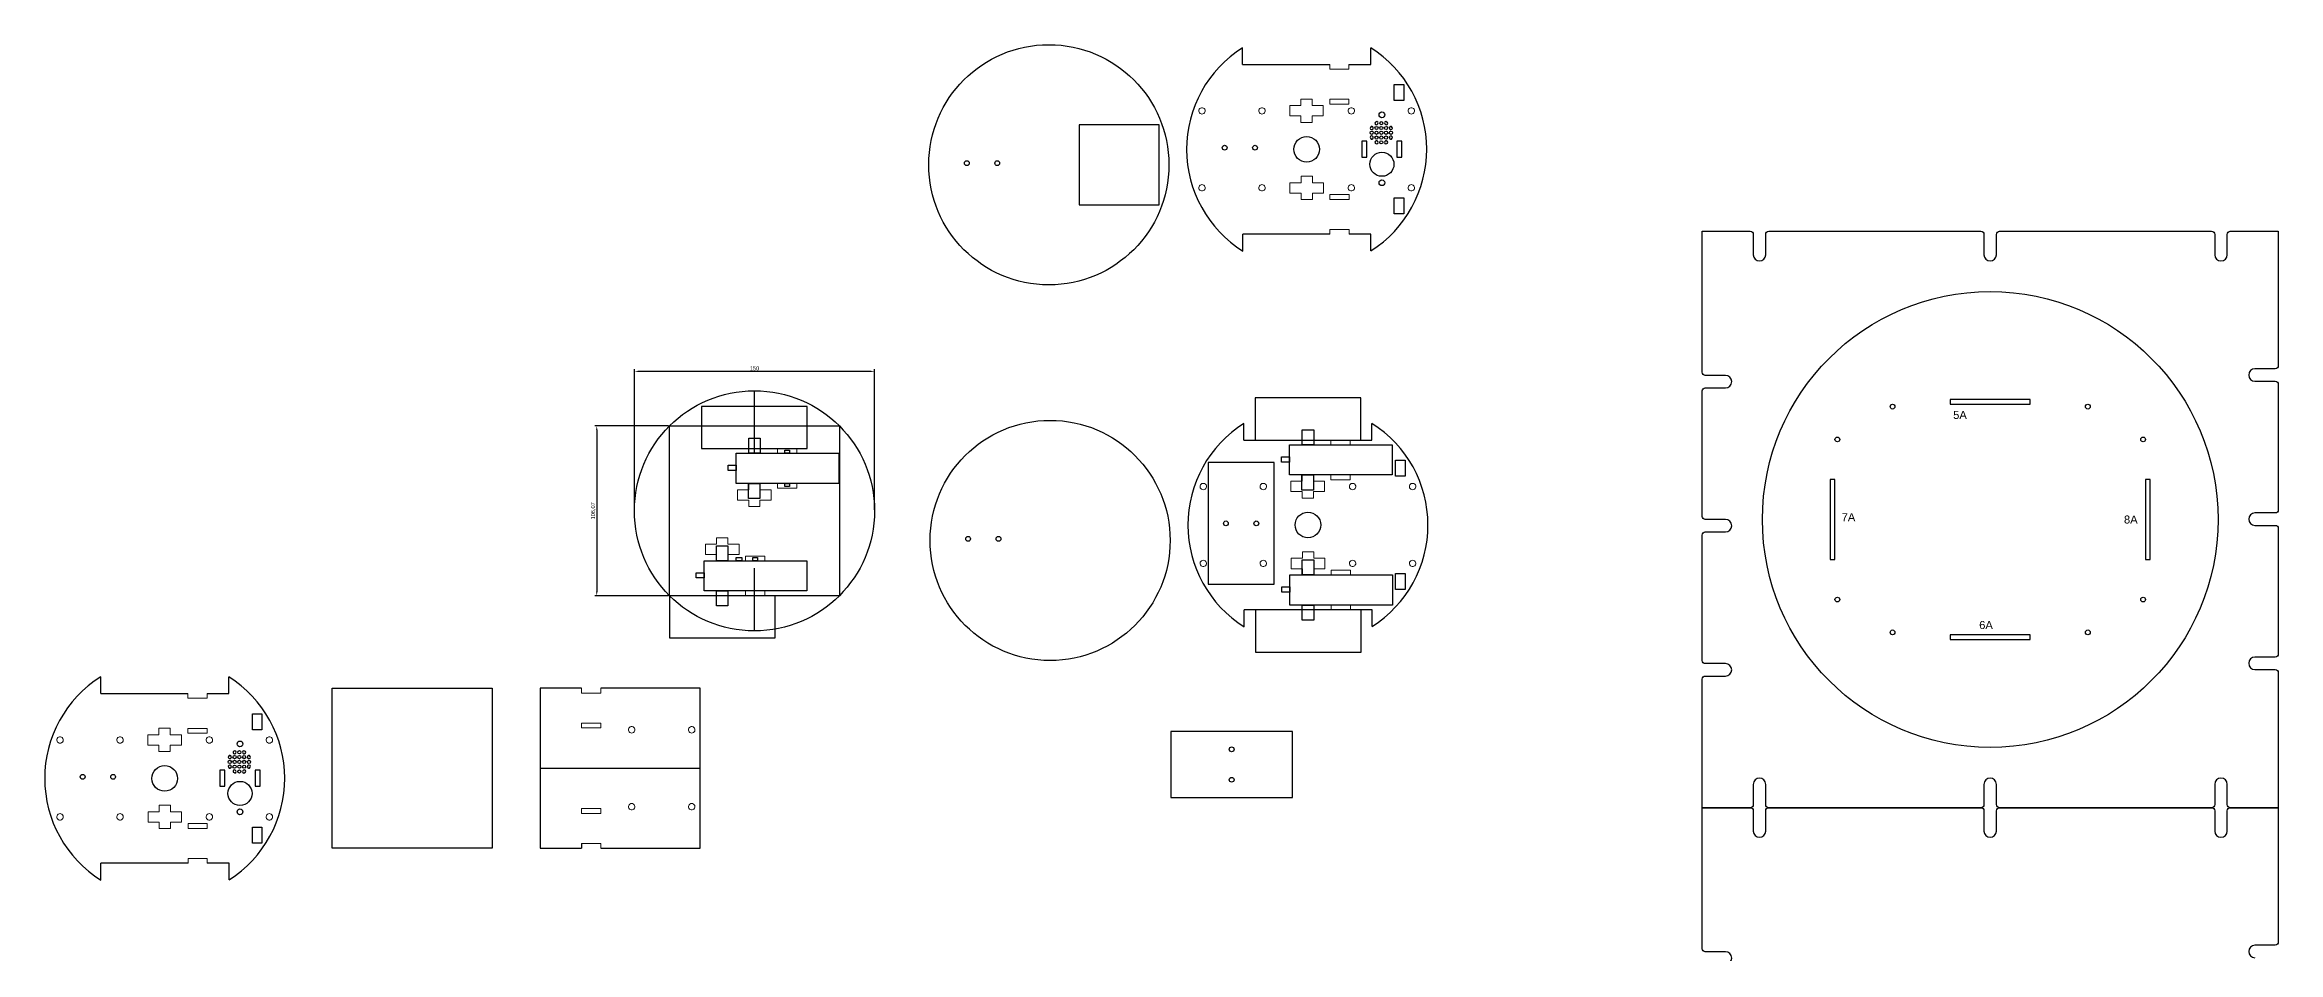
# Model space of a CAD drawing. Header units: millimetres. Extents: x -427 to 3453, y -1931 to 1921.
# Drawn here: x 1275 to 2671, y -840 to -273 of the extents above; entities that cross this region are included whole.
import ezdxf

# ---------------------------------------------------------------- set-up
doc = ezdxf.new("R2010")
doc.units = ezdxf.units.MM
doc.layers.add('corte', color=1, linetype='Continuous')
doc.layers.add('Layer 1', color=7, linetype='Continuous')
doc.styles.get("Standard").update_dxf_attribs({"font": 'arial.ttf'})
doc.dimstyles.new('ISO-25', dxfattribs={"dimtxt": 2.5, "dimasz": 2.5, "dimexe": 1.25, "dimexo": 0.625, "dimtad": 1, "dimtxsty": 'Standard', "dimcen": 2.5, "dimadec": 0, "dimazin": 0, "dimtfac": 1, "dimtmove": 0, "dimatfit": 3, "dimfxl": 1, "dimarcsym": 0})

# ---------------------------------------------------------------- blocks, each defined once
blk = doc.blocks.new('*D17')
at = {"color": 0, "lineweight": -2, "transparency": 16777216}
for p, q in [((1643.6, -563.9), (1643.6, -476.1)), ((1791.1, -477.4), (1646.1, -477.4)), ((1793.6, -563.9), (1793.6, -476.1))]:
    blk.add_line(p, q, dxfattribs=at)
at = {"color": 0, "transparency": 16777216}
for points in [[(1646.1, -477), (1646.1, -477.8), (1643.6, -477.4)], [(1791.1, -477), (1791.1, -477.8), (1793.6, -477.4)]]:
    blk.add_solid(points, dxfattribs=at)
at = {"layer": 'Defpoints', "color": 0, "transparency": 16777216}
for p in [(1643.6, -477.4), (1643.6, -564.5), (1793.6, -564.5)]:
    blk.add_point(p, dxfattribs=at)
at = {"color": 0, "transparency": 16777216, "insert": (1718.6, -475.5), "char_height": 2.5, "attachment_point": 5}
blk.add_mtext('150', dxfattribs=at)
blk = doc.blocks.new('*D18')
at = {"color": 0, "lineweight": -2, "transparency": 16777216}
for p, q in [((1664.9, -511.5), (1618.8, -511.5)), ((1620, -514), (1620, -615)), ((1664.9, -617.5), (1618.8, -617.5))]:
    blk.add_line(p, q, dxfattribs=at)
at = {"color": 0, "transparency": 16777216}
for points in [[(1619.6, -514), (1620.5, -514), (1620, -511.5)], [(1619.6, -615), (1620.5, -615), (1620, -617.5)]]:
    blk.add_solid(points, dxfattribs=at)
at = {"layer": 'Defpoints', "color": 0, "transparency": 16777216}
for p in [(1665.5, -511.5), (1620, -617.5), (1665.5, -617.5)]:
    blk.add_point(p, dxfattribs=at)
at = {"color": 0, "transparency": 16777216, "insert": (1617.9, -564.5), "char_height": 2.5, "attachment_point": 5, "rotation": 90}
blk.add_mtext('106,07', dxfattribs=at)

msp = doc.modelspace()

# ---------------------------------------------------------------- linework, layer by layer
at = {"color": 242, "true_color": 0xcd2027}
for p, q in [((1718.562, -528.592), (1718.562, -489.501)), ((1718.562, -639.501), (1718.562, -600.411)), ((1584.692, -725.297), (1684.692, -725.297))]:
    msp.add_line(p, q, dxfattribs=at)
for points in [[(2023.558, -285.687), (2023.558, -275.277)], [(2103.558, -285.687), (2103.558, -275.277)], [(2023.558, -285.687), (2077.949, -285.687)], [(2089.979, -285.687), (2103.558, -285.687)], [(2116.282, -285.687), (2116.591, -285.687)], [(2118.326, -308.328), (2118.326, -298.328), (2124.326, -298.328), (2124.326, -308.328), (2118.326, -308.328)], [(1921.461, -323.367), (1921.461, -373.367), (1971.461, -373.367), (1971.461, -323.367), (1921.461, -323.367)], [(2118.326, -379.112), (2118.326, -369.112), (2124.326, -369.112), (2124.326, -379.112), (2118.326, -379.112)], [(2023.733, -402.273), (2023.733, -391.753)], [(2078.125, -391.753), (2023.733, -391.753)], [(2103.733, -391.753), (2090.154, -391.753)], [(2103.733, -402.052), (2103.733, -391.753)], [(1665.529, -617.534), (1665.529, -511.468), (1771.595, -511.468), (1771.595, -617.534), (1665.529, -617.534)], [(2024.355, -520.314), (2024.355, -509.904)], [(2104.355, -520.314), (2104.355, -509.904)], [(2024.355, -520.314), (2104.355, -520.314)], [(2119.123, -542.955), (2119.123, -532.955), (2125.123, -532.955), (2125.123, -542.955), (2119.123, -542.955)], [(2119.123, -613.739), (2119.123, -603.739), (2125.123, -603.739), (2125.123, -613.739), (2119.123, -613.739)], [(2024.53, -636.9), (2024.53, -626.38)], [(2104.53, -626.38), (2024.53, -626.38)], [(2104.53, -636.679), (2104.53, -626.38)], [(1310.097, -678.606), (1310.097, -668.196)], [(1390.097, -678.606), (1390.097, -668.196)], [(1310.097, -678.606), (1364.488, -678.606)], [(1376.518, -678.606), (1390.097, -678.606)], [(1402.821, -678.606), (1403.13, -678.606)], [(1404.865, -701.247), (1404.865, -691.247), (1410.865, -691.247), (1410.865, -701.247), (1404.865, -701.247)], [(1404.865, -772.031), (1404.865, -762.031), (1410.865, -762.031), (1410.865, -772.031), (1404.865, -772.031)], [(1364.664, -784.672), (1310.272, -784.672)], [(1310.272, -795.192), (1310.272, -784.672)], [(1390.272, -784.672), (1376.693, -784.672)], [(1390.272, -794.971), (1390.272, -784.672)]]:
    msp.add_lwpolyline(points, dxfattribs=at)
at = {"color": 240, "true_color": 0xed1f24}
for points in [[(2098.093, -343.617), (2101.193, -343.617), (2101.193, -333.617), (2098.093, -333.617), (2098.093, -343.617)], [(2119.993, -343.617), (2123.093, -343.617), (2123.093, -333.617), (2119.993, -333.617), (2119.993, -343.617)], [(1384.632, -736.535), (1387.732, -736.535), (1387.732, -726.535), (1384.632, -726.535), (1384.632, -736.535)], [(1406.532, -736.535), (1409.632, -736.535), (1409.632, -726.535), (1406.532, -726.535), (1406.532, -736.535)]]:
    msp.add_lwpolyline(points, dxfattribs=at)
at = {"color": 240, "linetype": 'ByBlock', "true_color": 0xed1f24}
for points in [[(2103.809, -324.466, 0.0430951), (2103.232, -325.62, 2.73390075)], [(2103.232, -331.149, 0.0430951), (2103.809, -332.303, 2.73390075)], [(2107.44, -321.413, 0.0430951), (2106.285, -321.99, 2.73390075)], [(2106.285, -334.779, 0.0430951), (2107.44, -335.356, 2.73390075)], [(2114.123, -321.99, 0.0430951), (2112.969, -321.413, 2.73390075)], [(2112.969, -335.356, 0.0430951), (2114.123, -334.779, 2.73390075)], [(2117.176, -325.62, 0.0430951), (2116.599, -324.466, 2.73390075)], [(2116.599, -332.303, 0.0430951), (2117.176, -331.149, 2.73390075)], [(1390.348, -717.385, 0.0430951), (1389.771, -718.539, 2.73390075)], [(1389.771, -724.068, 0.0430951), (1390.348, -725.222, 2.73390075)], [(1393.979, -714.331, 0.0430951), (1392.824, -714.909, 2.73390075)], [(1400.662, -714.909, 0.0430951), (1399.508, -714.331, 2.73390075)], [(1403.715, -718.539, 0.0430951), (1403.138, -717.385, 2.73390075)], [(1403.138, -725.222, 0.0430951), (1403.715, -724.068, 2.73390075)], [(1392.824, -727.698, 0.0430951), (1393.979, -728.275, 2.73390075)], [(1399.508, -728.275, 0.0430951), (1400.662, -727.698, 2.73390075)]]:
    msp.add_lwpolyline(points, format="xyb", close=True, dxfattribs=at)
at = {"color": 240, "true_color": 0xed1f24}
for points in [[(2640.638, -749.928), (2670.638, -749.928), (2640.638, -749.928, -0.41421356), (2638.692, -747.982), (2638.692, -735.333, 1), (2630.908, -735.333), (2630.908, -747.982, -0.41421356), (2628.962, -749.928), (2496.476, -749.928, -0.41421356), (2494.53, -747.982), (2494.53, -735.333, 1), (2486.746, -735.333), (2486.746, -747.982, -0.41421356), (2484.8, -749.928), (2352.314, -749.928, -0.41421356), (2350.368, -747.982), (2350.368, -735.333, 1), (2342.584, -735.333), (2342.584, -747.982, -0.41421356), (2340.638, -749.928), (2310.638, -749.928), (2310.638, -669.658, -0.41421356), (2312.584, -667.712), (2325.233, -667.712, 1), (2325.233, -659.928), (2312.584, -659.928, -0.41421356), (2310.638, -657.982), (2310.638, -579.658, -0.41421356), (2312.584, -577.712), (2325.233, -577.712, 1), (2325.233, -569.928), (2312.584, -569.928, -0.41421356), (2310.638, -567.982), (2310.638, -489.658, -0.41421356), (2312.584, -487.712), (2325.233, -487.712, 1), (2325.233, -479.928), (2312.584, -479.928, -0.41421356), (2310.638, -477.982), (2310.638, -389.928), (2340.638, -389.928, -0.41421356), (2342.584, -391.874), (2342.584, -404.523, 1), (2350.368, -404.523), (2350.368, -391.874, -0.41421356), (2352.314, -389.928), (2484.8, -389.928, -0.41421356), (2486.746, -391.874), (2486.746, -404.523, 1), (2494.53, -404.523), (2494.53, -391.874, -0.41421356), (2496.476, -389.928), (2628.962, -389.928, -0.41421356), (2630.908, -391.874), (2630.908, -404.523, 1), (2638.692, -404.523), (2638.692, -391.874, -0.41421356), (2640.638, -389.928), (2670.638, -389.928), (2670.638, -473.877, -0.41421356), (2668.692, -475.823), (2656.043, -475.823, 1), (2656.043, -483.607), (2668.692, -483.607, -0.41421356), (2670.638, -485.553), (2670.638, -563.877, -0.41421356), (2668.692, -565.823), (2656.043, -565.823, 1), (2656.043, -573.607), (2668.692, -573.607, -0.41421356), (2670.638, -575.553), (2670.638, -653.877, -0.41421356), (2668.692, -655.823), (2656.043, -655.823, 1), (2656.043, -663.607), (2668.692, -663.607, -0.41421356), (2670.638, -665.553), (2670.638, -749.928)], [(2325.233, -847.712, 1), (2325.233, -839.928), (2312.584, -839.928, -0.41421356), (2310.638, -837.982), (2310.638, -749.928), (2340.638, -749.928, -0.41421356), (2342.584, -751.874), (2342.584, -764.523, 1), (2350.368, -764.523), (2350.368, -751.874, -0.41421356), (2352.314, -749.928), (2484.8, -749.928, -0.41421356), (2486.746, -751.874), (2486.746, -764.523, 1), (2494.53, -764.523), (2494.53, -751.874, -0.41421356), (2496.476, -749.928), (2628.962, -749.928, -0.41421356), (2630.908, -751.874), (2630.908, -764.523, 1), (2638.692, -764.523), (2638.692, -751.874, -0.41421356), (2640.638, -749.928), (2670.638, -749.928), (2670.638, -833.877, -0.41421356), (2668.692, -835.823), (2656.043, -835.823, 1), (2656.043, -843.607)]]:
    msp.add_lwpolyline(points, format="xyb", dxfattribs=at)
for points in [[(1685.562, -499.293), (1685.562, -525.593), (1751.562, -525.593), (1751.562, -499.293), (1685.562, -499.293)], [(2031.355, -494.014), (2031.355, -520.314), (2097.355, -520.314), (2097.355, -494.014), (2031.355, -494.014)], [(2064.355, -523.312), (2060.755, -523.312), (2060.755, -513.912), (2067.955, -513.912), (2067.955, -523.312), (2060.755, -523.312)], [(1707.087, -547.392), (1707.087, -528.592), (1771.287, -528.592), (1771.287, -547.392), (1707.087, -547.392)], [(1718.562, -528.592), (1714.962, -528.592), (1714.962, -519.192), (1722.162, -519.192), (1722.162, -528.592), (1714.962, -528.592)], [(1738.987, -526.592), (1740.487, -526.592), (1740.487, -528.592), (1737.487, -528.592), (1737.487, -526.592), (1740.487, -526.592)], [(2052.879, -542.112), (2052.879, -523.312), (2117.079, -523.312), (2117.079, -542.112), (2052.879, -542.112)], [(1702.087, -537.992), (1702.087, -536.005), (1707.087, -536.005), (1707.087, -539.296), (1702.087, -539.296), (1702.087, -537.992)], [(2047.879, -532.712), (2047.879, -530.726), (2052.879, -530.726), (2052.879, -534.017), (2047.879, -534.017), (2047.879, -532.712)], [(2064.179, -542.112), (2067.779, -542.112), (2067.779, -551.512), (2060.579, -551.512), (2060.579, -542.112), (2067.779, -542.112)], [(1718.387, -547.392), (1721.987, -547.392), (1721.987, -556.792), (1714.787, -556.792), (1714.787, -547.392), (1721.987, -547.392)], [(1738.987, -547.392), (1740.487, -547.392), (1740.487, -549.392), (1737.487, -549.392), (1737.487, -547.392), (1740.487, -547.392)], [(1687.054, -614.536), (1687.054, -595.736), (1751.254, -595.736), (1751.254, -614.536), (1687.054, -614.536)], [(1698.354, -586.336), (1701.954, -586.336), (1701.954, -595.736), (1694.754, -595.736), (1694.754, -586.336), (1701.954, -586.336)], [(1710.604, -593.736), (1710.604, -595.736), (1707.104, -595.736), (1707.104, -593.736), (1710.604, -593.736)], [(1718.954, -593.736), (1720.454, -593.736), (1720.454, -595.736), (1717.454, -595.736), (1717.454, -593.736), (1720.454, -593.736)], [(2064.355, -595.181), (2067.955, -595.181), (2067.955, -604.581), (2060.755, -604.581), (2060.755, -595.181), (2067.955, -595.181)], [(1682.054, -605.136), (1682.054, -603.149), (1687.054, -603.149), (1687.054, -606.44), (1682.054, -606.44), (1682.054, -605.136)], [(2048.055, -613.981), (2048.055, -611.995), (2053.055, -611.995), (2053.055, -615.285), (2048.055, -615.285), (2048.055, -613.981)], [(2053.055, -623.381), (2053.055, -604.581), (2117.255, -604.581), (2117.255, -623.381), (2053.055, -623.381)], [(1665.529, -617.534), (1665.529, -643.834), (1731.529, -643.834), (1731.529, -617.534), (1665.529, -617.534)], [(1698.354, -614.536), (1701.954, -614.536), (1701.954, -623.936), (1694.754, -623.936), (1694.754, -614.536), (1701.954, -614.536)], [(2031.53, -626.38), (2031.53, -652.68), (2097.53, -652.68), (2097.53, -626.38), (2031.53, -626.38)], [(2064.355, -623.381), (2067.955, -623.381), (2067.955, -632.781), (2060.755, -632.781), (2060.755, -623.381), (2067.955, -623.381)]]:
    msp.add_lwpolyline(points)
at = {"color": 5}
for points in [[(2465.638, -494.928), (2465.638, -497.928), (2515.638, -497.928), (2515.638, -494.928), (2465.638, -494.928)], [(2043.211, -610.351), (2043.211, -534.351), (2002.011, -534.351), (2002.011, -610.351), (2043.211, -610.351)], [(2393.638, -594.928), (2393.638, -544.928), (2390.638, -544.928), (2390.638, -594.928), (2393.638, -594.928)], [(2587.638, -544.928), (2587.638, -594.928), (2590.638, -594.928), (2590.638, -544.928), (2587.638, -544.928)], [(2515.638, -644.928), (2515.638, -641.928), (2465.638, -641.928), (2465.638, -644.928), (2515.638, -644.928)], [(2054.702, -702.37), (1978.702, -702.37), (1978.702, -743.57), (2054.702, -743.57), (2054.702, -702.37)]]:
    msp.add_lwpolyline(points, dxfattribs=at)
at = {"color": 242, "true_color": 0xcd2027}
msp.add_lwpolyline([(1454.661, -675.297), (1554.661, -675.297), (1554.661, -775.297), (1454.661, -775.297)], close=True, dxfattribs=at)
for centre, radius in [((1902.471, -348.367), 75), ((2063.558, -338.72), 8), ((1718.562, -564.501), 75), ((1903.269, -582.993), 75), ((2064.355, -573.347), 8), ((1350.097, -731.639), 8)]:
    msp.add_circle(centre, radius, dxfattribs=at)
at = {"color": 240, "true_color": 0xed1f24}
for centre, radius in [((2110.593, -317.17), 1.8), ((2104.204, -328.385), 1), ((2107.204, -325.385), 1), ((2107.204, -328.385), 1), ((2107.204, -331.385), 1), ((2110.204, -322.385), 1), ((2110.204, -325.385), 1), ((2110.204, -328.385), 1), ((2110.204, -331.385), 1), ((2110.204, -334.385), 1), ((2113.204, -325.385), 1), ((2113.204, -328.385), 1), ((2113.204, -331.385), 1), ((2116.204, -328.385), 1), ((1851.228, -347.371), 1.5), ((1870.228, -347.371), 1.5), ((2012.314, -337.725), 1.5), ((2031.314, -337.725), 1.5), ((2110.593, -359.602), 1.8), ((2013.111, -572.351), 1.5), ((2032.111, -572.351), 1.5), ((1852.025, -581.998), 1.5), ((1871.025, -581.998), 1.5), ((1397.132, -710.088), 1.8), ((1390.743, -721.303), 1), ((1393.743, -718.303), 1), ((1393.743, -721.303), 1), ((1393.743, -724.303), 1), ((1396.743, -715.303), 1), ((1396.743, -718.303), 1), ((1396.743, -721.303), 1), ((1396.743, -724.303), 1), ((1399.743, -718.303), 1), ((1399.743, -721.303), 1), ((1399.743, -724.303), 1), ((1402.743, -721.303), 1), ((2016.702, -713.47), 1.5), ((1298.853, -730.644), 1.5), ((1317.853, -730.644), 1.5), ((1396.743, -727.303), 1), ((2016.702, -732.47), 1.5), ((1397.132, -752.52), 1.8)]:
    msp.add_circle(centre, radius, dxfattribs=at)
at = {"color": 240, "linetype": 'ByBlock', "true_color": 0xed1f24}
for centre in [(2110.593, -348.066), (1397.132, -740.985)]:
    msp.add_circle(centre, 7.5, dxfattribs=at)
at = {"color": 5}
for centre, radius in [((2490.638, -569.928), 142.344), ((2429.638, -499.428), 1.5), ((2551.638, -499.428), 1.5), ((2395.138, -519.928), 1.5), ((2586.138, -519.928), 1.5), ((2395.138, -619.928), 1.5), ((2586.138, -619.928), 1.5), ((2429.638, -640.428), 1.5), ((2551.638, -640.428), 1.5)]:
    msp.add_circle(centre, radius, dxfattribs=at)
at = {"color": 242, "true_color": 0xcd2027}
for centre, start, end in [((2063.558, -338.72), 122.230953, 237.92734), ((2063.558, -338.72), 302.389521, 57.769047), ((2064.355, -573.347), 122.230953, 237.92734), ((2064.355, -573.347), 302.389521, 57.769047), ((1350.097, -731.639), 122.230953, 237.92734), ((1350.097, -731.639), 302.389521, 57.769047)]:
    msp.add_arc(centre, 75, start, end, dxfattribs=at)
at = {"layer": 'corte', "color": 242, "true_color": 0xcd2027}
msp.add_line((1610.559, -772.298), (1610.559, -775.297), dxfattribs=at)
at = {"layer": 'corte', "lineweight": 0}
for points in [[(2000.014, -315.453), (1999.731, -315.982), (1999.273, -316.371), (1998.744, -316.617), (1998.144, -316.723), (1997.579, -316.617), (1997.015, -316.371), (1996.592, -315.982), (1996.309, -315.453), (1996.168, -314.854), (1996.204, -314.289), (1996.415, -313.725), (1996.803, -313.266), (1997.297, -312.913), (1997.862, -312.737), (1998.461, -312.737), (1999.026, -312.913), (1999.52, -313.266), (1999.872, -313.725), (2000.119, -314.289), (2000.155, -314.854), (2000.014, -315.453)], [(2037.514, -315.453), (2037.232, -315.982), (2036.773, -316.371), (2036.244, -316.617), (2035.644, -316.723), (2035.08, -316.617), (2034.515, -316.371), (2034.092, -315.982), (2033.81, -315.453), (2033.669, -314.854), (2033.704, -314.289), (2033.916, -313.725), (2034.304, -313.266), (2034.797, -312.913), (2035.362, -312.737), (2035.962, -312.737), (2036.526, -312.913), (2037.02, -313.266), (2037.373, -313.725), (2037.62, -314.289), (2037.655, -314.854), (2037.514, -315.453)], [(2093.313, -315.453), (2093.03, -315.982), (2092.572, -316.371), (2092.043, -316.617), (2091.443, -316.723), (2090.878, -316.617), (2090.314, -316.371), (2089.891, -315.982), (2089.608, -315.453), (2089.467, -314.854), (2089.503, -314.289), (2089.714, -313.725), (2090.102, -313.266), (2090.596, -312.913), (2091.161, -312.737), (2091.76, -312.737), (2092.325, -312.913), (2092.819, -313.266), (2093.171, -313.725), (2093.418, -314.289), (2093.454, -314.854), (2093.313, -315.453)], [(2130.813, -315.453), (2130.531, -315.982), (2130.072, -316.371), (2129.543, -316.617), (2128.943, -316.723), (2128.379, -316.617), (2127.814, -316.371), (2127.391, -315.982), (2127.109, -315.453), (2126.968, -314.854), (2127.003, -314.289), (2127.215, -313.725), (2127.603, -313.266), (2128.096, -312.913), (2128.661, -312.737), (2129.261, -312.737), (2129.825, -312.913), (2130.319, -313.266), (2130.672, -313.725), (2130.919, -314.289), (2130.954, -314.854), (2130.813, -315.453)], [(2000.119, -363.149), (1999.872, -363.713), (1999.52, -364.172), (1999.026, -364.525), (1998.461, -364.701), (1997.862, -364.701), (1997.297, -364.525), (1996.803, -364.172), (1996.415, -363.713), (1996.204, -363.149), (1996.168, -362.584), (1996.309, -361.985), (1996.592, -361.491), (1997.015, -361.067), (1997.579, -360.821), (1998.144, -360.715), (1998.744, -360.821), (1999.273, -361.067), (1999.731, -361.491), (2000.014, -361.985), (2000.155, -362.584), (2000.119, -363.149)], [(2037.655, -362.584), (2037.62, -363.149), (2037.373, -363.713), (2037.02, -364.172), (2036.526, -364.525), (2035.962, -364.701), (2035.362, -364.701), (2034.797, -364.525), (2034.304, -364.172), (2033.916, -363.713), (2033.704, -363.149), (2033.669, -362.584), (2033.81, -361.985), (2034.092, -361.491), (2034.515, -361.067), (2035.08, -360.821), (2035.644, -360.715), (2036.244, -360.821), (2036.773, -361.067), (2037.232, -361.491), (2037.514, -361.985), (2037.655, -362.584)], [(2093.418, -363.149), (2093.171, -363.713), (2092.819, -364.172), (2092.325, -364.525), (2091.76, -364.701), (2091.161, -364.701), (2090.596, -364.525), (2090.102, -364.172), (2089.714, -363.713), (2089.503, -363.149), (2089.467, -362.584), (2089.608, -361.985), (2089.891, -361.491), (2090.314, -361.067), (2090.878, -360.821), (2091.443, -360.715), (2092.043, -360.821), (2092.572, -361.067), (2093.03, -361.491), (2093.313, -361.985), (2093.454, -362.584), (2093.418, -363.149)], [(2130.954, -362.584), (2130.919, -363.149), (2130.672, -363.713), (2130.319, -364.172), (2129.825, -364.525), (2129.261, -364.701), (2128.661, -364.701), (2128.096, -364.525), (2127.603, -364.172), (2127.215, -363.713), (2127.003, -363.149), (2126.968, -362.584), (2127.109, -361.985), (2127.391, -361.491), (2127.814, -361.067), (2128.379, -360.821), (2128.943, -360.715), (2129.543, -360.821), (2130.072, -361.067), (2130.531, -361.491), (2130.813, -361.985), (2130.954, -362.584)], [(2000.811, -550.08), (2000.528, -550.609), (2000.07, -550.997), (1999.541, -551.244), (1998.941, -551.35), (1998.376, -551.244), (1997.812, -550.997), (1997.389, -550.609), (1997.106, -550.08), (1996.965, -549.48), (1997.001, -548.916), (1997.212, -548.351), (1997.6, -547.892), (1998.094, -547.54), (1998.659, -547.363), (1999.258, -547.363), (1999.823, -547.54), (2000.317, -547.892), (2000.67, -548.351), (2000.916, -548.916), (2000.952, -549.48), (2000.811, -550.08)], [(2038.311, -550.08), (2038.029, -550.609), (2037.57, -550.997), (2037.041, -551.244), (2036.441, -551.35), (2035.877, -551.244), (2035.312, -550.997), (2034.889, -550.609), (2034.607, -550.08), (2034.466, -549.48), (2034.501, -548.916), (2034.713, -548.351), (2035.101, -547.892), (2035.595, -547.54), (2036.159, -547.363), (2036.759, -547.363), (2037.323, -547.54), (2037.817, -547.892), (2038.17, -548.351), (2038.417, -548.916), (2038.452, -549.48), (2038.311, -550.08)], [(2094.11, -550.08), (2093.827, -550.609), (2093.369, -550.997), (2092.84, -551.244), (2092.24, -551.35), (2091.675, -551.244), (2091.111, -550.997), (2090.688, -550.609), (2090.405, -550.08), (2090.264, -549.48), (2090.3, -548.916), (2090.511, -548.351), (2090.899, -547.892), (2091.393, -547.54), (2091.958, -547.363), (2092.557, -547.363), (2093.122, -547.54), (2093.616, -547.892), (2093.969, -548.351), (2094.216, -548.916), (2094.251, -549.48), (2094.11, -550.08)], [(2131.61, -550.08), (2131.328, -550.609), (2130.869, -550.997), (2130.34, -551.244), (2129.74, -551.35), (2129.176, -551.244), (2128.611, -550.997), (2128.188, -550.609), (2127.906, -550.08), (2127.765, -549.48), (2127.8, -548.916), (2128.012, -548.351), (2128.4, -547.892), (2128.894, -547.54), (2129.458, -547.363), (2130.058, -547.363), (2130.622, -547.54), (2131.116, -547.892), (2131.469, -548.351), (2131.716, -548.916), (2131.751, -549.48), (2131.61, -550.08)], [(2000.916, -597.775), (2000.67, -598.34), (2000.317, -598.798), (1999.823, -599.151), (1999.258, -599.327), (1998.659, -599.327), (1998.094, -599.151), (1997.6, -598.798), (1997.212, -598.34), (1997.001, -597.775), (1996.965, -597.211), (1997.106, -596.611), (1997.389, -596.117), (1997.812, -595.694), (1998.376, -595.447), (1998.941, -595.341), (1999.541, -595.447), (2000.07, -595.694), (2000.528, -596.117), (2000.811, -596.611), (2000.952, -597.211), (2000.916, -597.775)], [(2038.452, -597.211), (2038.417, -597.775), (2038.17, -598.34), (2037.817, -598.798), (2037.323, -599.151), (2036.759, -599.327), (2036.159, -599.327), (2035.595, -599.151), (2035.101, -598.798), (2034.713, -598.34), (2034.501, -597.775), (2034.466, -597.211), (2034.607, -596.611), (2034.889, -596.117), (2035.312, -595.694), (2035.877, -595.447), (2036.441, -595.341), (2037.041, -595.447), (2037.57, -595.694), (2038.029, -596.117), (2038.311, -596.611), (2038.452, -597.211)], [(2094.216, -597.775), (2093.969, -598.34), (2093.616, -598.798), (2093.122, -599.151), (2092.557, -599.327), (2091.958, -599.327), (2091.393, -599.151), (2090.899, -598.798), (2090.511, -598.34), (2090.3, -597.775), (2090.264, -597.211), (2090.405, -596.611), (2090.688, -596.117), (2091.111, -595.694), (2091.675, -595.447), (2092.24, -595.341), (2092.84, -595.447), (2093.369, -595.694), (2093.827, -596.117), (2094.11, -596.611), (2094.251, -597.211), (2094.216, -597.775)], [(2131.751, -597.211), (2131.716, -597.775), (2131.469, -598.34), (2131.116, -598.798), (2130.622, -599.151), (2130.058, -599.327), (2129.458, -599.327), (2128.894, -599.151), (2128.4, -598.798), (2128.012, -598.34), (2127.8, -597.775), (2127.765, -597.211), (2127.906, -596.611), (2128.188, -596.117), (2128.611, -595.694), (2129.176, -595.447), (2129.74, -595.341), (2130.34, -595.447), (2130.869, -595.694), (2131.328, -596.117), (2131.61, -596.611), (2131.751, -597.211)], [(1622.589, -675.297), (1622.589, -678.295), (1610.559, -678.295), (1610.559, -675.297)], [(1610.559, -697.095), (1622.589, -697.095), (1622.589, -700.094), (1610.559, -700.094), (1610.559, -697.095)], [(1286.553, -708.372), (1286.27, -708.901), (1285.812, -709.289), (1285.283, -709.536), (1284.683, -709.642), (1284.118, -709.536), (1283.554, -709.289), (1283.131, -708.901), (1282.848, -708.372), (1282.707, -707.772), (1282.743, -707.208), (1282.954, -706.644), (1283.342, -706.185), (1283.836, -705.832), (1284.401, -705.656), (1285, -705.656), (1285.565, -705.832), (1286.059, -706.185), (1286.411, -706.644), (1286.658, -707.208), (1286.694, -707.772), (1286.553, -708.372)], [(1324.053, -708.372), (1323.771, -708.901), (1323.312, -709.289), (1322.783, -709.536), (1322.183, -709.642), (1321.619, -709.536), (1321.054, -709.289), (1320.631, -708.901), (1320.349, -708.372), (1320.208, -707.772), (1320.243, -707.208), (1320.454, -706.644), (1320.843, -706.185), (1321.336, -705.832), (1321.901, -705.656), (1322.501, -705.656), (1323.065, -705.832), (1323.559, -706.185), (1323.912, -706.644), (1324.159, -707.208), (1324.194, -707.772), (1324.053, -708.372)], [(1379.852, -708.372), (1379.569, -708.901), (1379.111, -709.289), (1378.582, -709.536), (1377.982, -709.642), (1377.417, -709.536), (1376.853, -709.289), (1376.43, -708.901), (1376.147, -708.372), (1376.006, -707.772), (1376.042, -707.208), (1376.253, -706.644), (1376.641, -706.185), (1377.135, -705.832), (1377.7, -705.656), (1378.299, -705.656), (1378.864, -705.832), (1379.358, -706.185), (1379.71, -706.644), (1379.957, -707.208), (1379.993, -707.772), (1379.852, -708.372)], [(1417.352, -708.372), (1417.07, -708.901), (1416.611, -709.289), (1416.082, -709.536), (1415.482, -709.642), (1414.918, -709.536), (1414.353, -709.289), (1413.93, -708.901), (1413.648, -708.372), (1413.507, -707.772), (1413.542, -707.208), (1413.754, -706.644), (1414.142, -706.185), (1414.635, -705.832), (1415.2, -705.656), (1415.8, -705.656), (1416.364, -705.832), (1416.858, -706.185), (1417.211, -706.644), (1417.458, -707.208), (1417.493, -707.772), (1417.352, -708.372)], [(1643.712, -702.03), (1643.429, -702.559), (1642.971, -702.947), (1642.442, -703.194), (1641.842, -703.3), (1641.277, -703.194), (1640.713, -702.947), (1640.29, -702.559), (1640.007, -702.03), (1639.866, -701.43), (1639.902, -700.865), (1640.113, -700.301), (1640.501, -699.842), (1640.995, -699.49), (1641.56, -699.313), (1642.159, -699.313), (1642.724, -699.49), (1643.218, -699.842), (1643.57, -700.301), (1643.817, -700.865), (1643.853, -701.43), (1643.712, -702.03)], [(1681.212, -702.03), (1680.93, -702.559), (1680.471, -702.947), (1679.942, -703.194), (1679.342, -703.3), (1678.778, -703.194), (1678.213, -702.947), (1677.79, -702.559), (1677.508, -702.03), (1677.367, -701.43), (1677.402, -700.865), (1677.613, -700.301), (1678.002, -699.842), (1678.495, -699.49), (1679.06, -699.313), (1679.66, -699.313), (1680.224, -699.49), (1680.718, -699.842), (1681.071, -700.301), (1681.318, -700.865), (1681.353, -701.43), (1681.212, -702.03)], [(1610.559, -750.499), (1622.589, -750.499), (1622.589, -753.498), (1610.559, -753.498), (1610.559, -750.499)], [(1643.817, -749.725), (1643.57, -750.29), (1643.218, -750.748), (1642.724, -751.101), (1642.159, -751.277), (1641.56, -751.277), (1640.995, -751.101), (1640.501, -750.748), (1640.113, -750.29), (1639.902, -749.725), (1639.866, -749.161), (1640.007, -748.561), (1640.29, -748.067), (1640.713, -747.644), (1641.277, -747.397), (1641.842, -747.291), (1642.442, -747.397), (1642.971, -747.644), (1643.429, -748.067), (1643.712, -748.561), (1643.853, -749.161), (1643.817, -749.725)], [(1681.353, -749.161), (1681.318, -749.725), (1681.071, -750.29), (1680.718, -750.748), (1680.224, -751.101), (1679.66, -751.277), (1679.06, -751.277), (1678.495, -751.101), (1678.002, -750.748), (1677.613, -750.29), (1677.402, -749.725), (1677.367, -749.161), (1677.508, -748.561), (1677.79, -748.067), (1678.213, -747.644), (1678.778, -747.397), (1679.342, -747.291), (1679.942, -747.397), (1680.471, -747.644), (1680.93, -748.067), (1681.212, -748.561), (1681.353, -749.161)], [(1286.658, -756.068), (1286.411, -756.632), (1286.059, -757.091), (1285.565, -757.444), (1285, -757.62), (1284.401, -757.62), (1283.836, -757.444), (1283.342, -757.091), (1282.954, -756.632), (1282.743, -756.068), (1282.707, -755.503), (1282.848, -754.904), (1283.131, -754.41), (1283.554, -753.986), (1284.118, -753.739), (1284.683, -753.634), (1285.283, -753.739), (1285.812, -753.986), (1286.27, -754.41), (1286.553, -754.904), (1286.694, -755.503), (1286.658, -756.068)], [(1324.194, -755.503), (1324.159, -756.068), (1323.912, -756.632), (1323.559, -757.091), (1323.065, -757.444), (1322.501, -757.62), (1321.901, -757.62), (1321.336, -757.444), (1320.843, -757.091), (1320.454, -756.632), (1320.243, -756.068), (1320.208, -755.503), (1320.349, -754.904), (1320.631, -754.41), (1321.054, -753.986), (1321.619, -753.739), (1322.183, -753.634), (1322.783, -753.739), (1323.312, -753.986), (1323.771, -754.41), (1324.053, -754.904), (1324.194, -755.503)], [(1379.957, -756.068), (1379.71, -756.632), (1379.358, -757.091), (1378.864, -757.444), (1378.299, -757.62), (1377.7, -757.62), (1377.135, -757.444), (1376.641, -757.091), (1376.253, -756.632), (1376.042, -756.068), (1376.006, -755.503), (1376.147, -754.904), (1376.43, -754.41), (1376.853, -753.986), (1377.417, -753.739), (1377.982, -753.634), (1378.582, -753.739), (1379.111, -753.986), (1379.569, -754.41), (1379.852, -754.904), (1379.993, -755.503), (1379.957, -756.068)], [(1417.493, -755.503), (1417.458, -756.068), (1417.211, -756.632), (1416.858, -757.091), (1416.364, -757.444), (1415.8, -757.62), (1415.2, -757.62), (1414.635, -757.444), (1414.142, -757.091), (1413.754, -756.632), (1413.542, -756.068), (1413.507, -755.503), (1413.648, -754.904), (1413.93, -754.41), (1414.353, -753.986), (1414.918, -753.739), (1415.482, -753.634), (1416.082, -753.739), (1416.611, -753.986), (1417.07, -754.41), (1417.352, -754.904), (1417.493, -755.503)], [(1610.559, -772.298), (1622.589, -772.298), (1622.589, -775.297)]]:
    msp.add_lwpolyline(points, dxfattribs=at)
at = {"layer": 'corte', "color": 242, "true_color": 0xcd2027}
for points in [[(1584.692, -675.297), (1584.692, -775.297), (1610.559, -775.297)], [(1610.559, -675.297), (1584.692, -675.297)], [(1622.589, -775.297), (1684.692, -775.297), (1684.692, -675.297), (1622.589, -675.297)]]:
    msp.add_lwpolyline(points, dxfattribs=at)
at = {"layer": 'Layer 1', "color": 242, "lineweight": 0, "true_color": 0xcd2027}
for points in [[(2089.979, -285.687), (2089.979, -288.686), (2077.949, -288.686), (2077.949, -285.687)], [(2052.973, -311.402), (2059.958, -311.402), (2059.958, -307.38), (2066.978, -307.38), (2066.978, -311.402), (2073.963, -311.402), (2073.963, -317.893), (2066.978, -317.893), (2066.978, -321.879), (2059.958, -321.879), (2059.958, -317.893), (2052.973, -317.893), (2052.973, -311.402)], [(2077.949, -307.486), (2089.979, -307.486), (2089.979, -310.485), (2077.949, -310.485), (2077.949, -307.486)], [(2053.148, -359.548), (2060.133, -359.548), (2060.133, -355.526), (2067.153, -355.526), (2067.153, -359.548), (2074.138, -359.548), (2074.138, -366.039), (2067.153, -366.039), (2067.153, -370.025), (2060.133, -370.025), (2060.133, -366.039), (2053.148, -366.039), (2053.148, -359.548)], [(2078.125, -366.956), (2090.154, -366.956), (2090.154, -369.955), (2078.125, -369.955), (2078.125, -366.956)], [(2078.125, -391.753), (2078.125, -388.755)], [(2078.125, -388.755), (2090.154, -388.755), (2090.154, -391.753)], [(2090.776, -520.314), (2090.776, -523.312), (2078.746, -523.312), (2078.746, -520.314)], [(2053.77, -546.028), (2060.755, -546.028), (2060.755, -542.006), (2067.775, -542.006), (2067.775, -546.028), (2074.76, -546.028), (2074.76, -552.519), (2067.775, -552.519), (2067.775, -556.506), (2060.755, -556.506), (2060.755, -552.519), (2053.77, -552.519), (2053.77, -546.028)], [(2078.746, -542.112), (2090.776, -542.112), (2090.776, -545.111), (2078.746, -545.111), (2078.746, -542.112)], [(2053.945, -594.174), (2060.93, -594.174), (2060.93, -590.152), (2067.95, -590.152), (2067.95, -594.174), (2074.935, -594.174), (2074.935, -600.665), (2067.95, -600.665), (2067.95, -604.652), (2060.93, -604.652), (2060.93, -600.665), (2053.945, -600.665), (2053.945, -594.174)], [(2078.922, -601.582), (2090.951, -601.582), (2090.951, -604.581), (2078.922, -604.581), (2078.922, -601.582)], [(2078.922, -626.38), (2078.922, -623.381)], [(2078.922, -623.381), (2090.951, -623.381), (2090.951, -626.38)], [(1376.518, -678.606), (1376.518, -681.605), (1364.488, -681.605), (1364.488, -678.606)], [(1339.512, -704.321), (1346.497, -704.321), (1346.497, -700.299), (1353.517, -700.299), (1353.517, -704.321), (1360.502, -704.321), (1360.502, -710.812), (1353.517, -710.812), (1353.517, -714.798), (1346.497, -714.798), (1346.497, -710.812), (1339.512, -710.812), (1339.512, -704.321)], [(1364.488, -700.405), (1376.518, -700.405), (1376.518, -703.403), (1364.488, -703.403), (1364.488, -700.405)], [(1339.687, -752.467), (1346.672, -752.467), (1346.672, -748.445), (1353.692, -748.445), (1353.692, -752.467), (1360.677, -752.467), (1360.677, -758.958), (1353.692, -758.958), (1353.692, -762.944), (1346.672, -762.944), (1346.672, -758.958), (1339.687, -758.958), (1339.687, -752.467)], [(1364.664, -759.875), (1376.693, -759.875), (1376.693, -762.874), (1364.664, -762.874), (1364.664, -759.875)], [(1364.664, -784.672), (1364.664, -781.674)], [(1364.664, -781.674), (1376.693, -781.674), (1376.693, -784.672)]]:
    msp.add_lwpolyline(points, dxfattribs=at)
at = {"layer": 'Layer 1', "lineweight": 0}
for points in [[(1744.984, -525.593), (1744.984, -528.592), (1732.954, -528.592), (1732.954, -525.593)], [(1707.977, -551.307), (1714.962, -551.307), (1714.962, -547.286), (1721.982, -547.286), (1721.982, -551.307), (1728.967, -551.307), (1728.967, -557.799), (1721.982, -557.799), (1721.982, -561.785), (1714.962, -561.785), (1714.962, -557.799), (1707.977, -557.799), (1707.977, -551.307)], [(1732.954, -547.392), (1744.984, -547.392), (1744.984, -550.39), (1732.954, -550.39), (1732.954, -547.392)], [(1687.944, -585.329), (1694.929, -585.329), (1694.929, -581.307), (1701.949, -581.307), (1701.949, -585.329), (1708.934, -585.329), (1708.934, -591.82), (1701.949, -591.82), (1701.949, -595.806), (1694.929, -595.806), (1694.929, -591.82), (1687.944, -591.82), (1687.944, -585.329)], [(1712.921, -592.737), (1724.951, -592.737), (1724.951, -595.736), (1712.921, -595.736), (1712.921, -592.737)], [(1712.921, -617.534), (1712.921, -614.536)], [(1712.921, -614.536), (1724.951, -614.536), (1724.951, -617.534)]]:
    msp.add_lwpolyline(points, dxfattribs=at)

# ---------------------------------------------------------------- texts
at = {"color": 5, "char_height": 5, "attachment_point": 1}
for s, insert in [('5A', (2467.477, -502.095)), ('7A', (2397.796, -566)), ('8A', (2574.202, -567.428)), ('6A', (2483.737, -633.329))]:
    msp.add_mtext_dynamic_manual_height_columns(s, width=24.59582, gutter_width=12.5, heights=[0], dxfattribs=dict(at, insert=insert))

# ---------------------------------------------------------------- dimensions: what is measured, and where the dimension line sits
at = {"color": 242, "true_color": 0xcd2027}
dim = msp.add_linear_dim(base=(1643.562, -477.379), p1=(1793.562, -564.501), p2=(1643.562, -564.501), dimstyle='ISO-25', dxfattribs=at)
dim.commit()
dim.dimension.update_dxf_attribs({"geometry": '*D17', "text_midpoint": (1718.562, -475.477)})
dim = msp.add_linear_dim(base=(1620.042, -617.534), p1=(1665.529, -511.468), p2=(1665.529, -617.534), angle=90, dimstyle='ISO-25', dxfattribs=at)
dim.commit()
dim.dimension.update_dxf_attribs({"geometry": '*D18', "text_midpoint": (1617.915, -564.501)})

doc.saveas('drawing.dxf')
